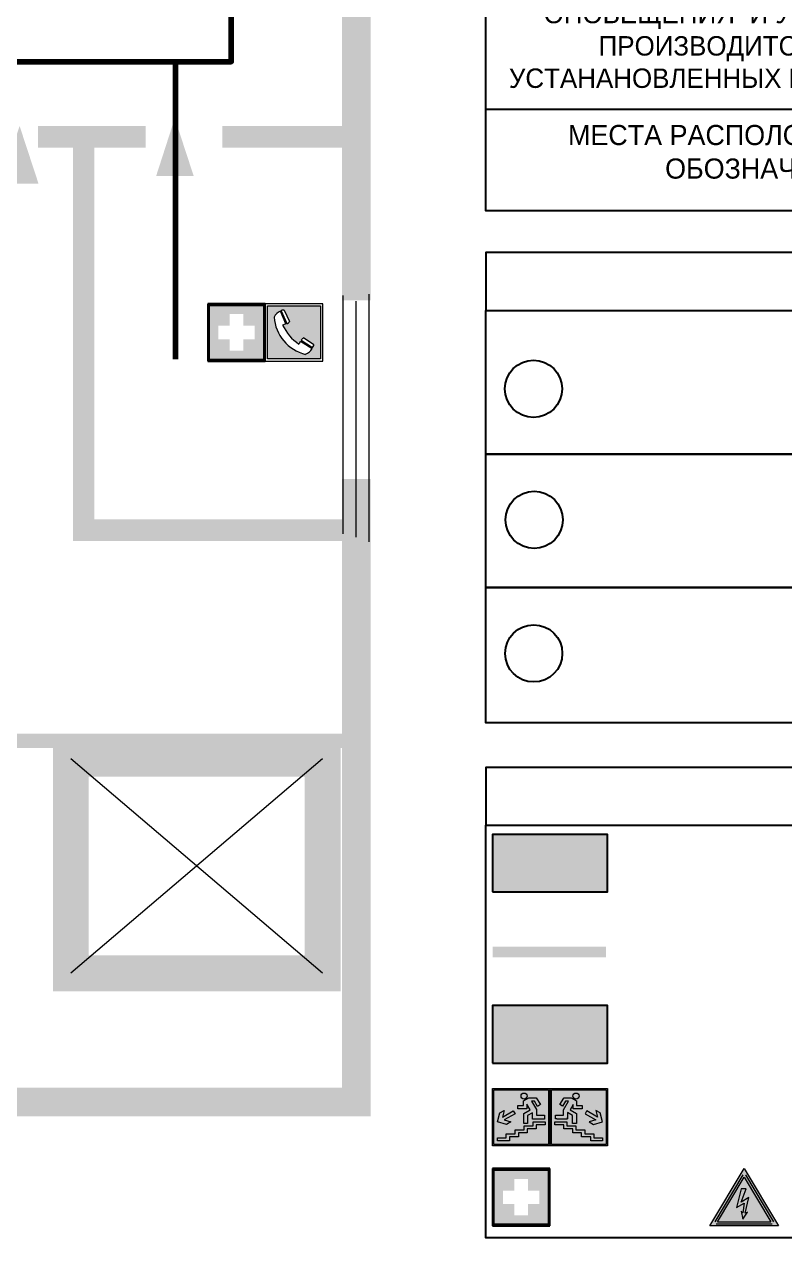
# Model space of a CAD drawing. Header units: millimetres. Extents: x 13114 to 67229, y 22859 to 38520.
# Drawn here: x 27667.4 to 27773.2, y 30533.9 to 30702.8 of the extents above; entities that cross this region are included whole.
import ezdxf

# ---------------------------------------------------------------- set-up
doc = ezdxf.new("R2010")
doc.units = ezdxf.units.MM
doc.layers.add('План_Штампы', color=7, linetype='Continuous')
doc.styles.add('обычный', font='arial.ttf')

# ---------------------------------------------------------------- blocks, each defined once
blk = doc.blocks.new('A$C3E6D3DDE')
at = {"lineweight": 5}
h = blk.add_hatch(color=40, dxfattribs=at)
h.paths.add_polyline_path([(24.1, 1.45), (16.46, -11.35), (31.74, -11.35)])
h.paths.add_polyline_path([(24.09, -0.46), (30.03, -10.41), (18.14, -10.41)], flags=16)
h.paths.add_polyline_path([(24.54, -3.08), (23.41, -6.02), (25.13, -5.01), (24.33, -8.5), (24.82, -8.27), (23.79, -9.86), (23.4, -8.04), (23.8, -8.43), (24.04, -6.29), (22.39, -7.25), (23.44, -3.08)], flags=0)
h = blk.add_hatch(color=256, dxfattribs=at)
h.paths.add_polyline_path([(24.37, 0.03, 0.567511), (23.82, 0.03), (17.59, -10.4, 0.582454), (17.86, -10.88), (30.32, -10.88, 0.582149), (30.6, -10.4)])
h.paths.add_polyline_path([(24.09, -0.46), (18.14, -10.41), (30.03, -10.41)], flags=16)
h.paths.add_polyline_path([(24.54, -3.08), (23.41, -6.02), (25.13, -5.01), (24.33, -8.5), (24.82, -8.27), (23.79, -9.86), (23.4, -8.04), (23.8, -8.43), (24.04, -6.29), (22.39, -7.25), (23.44, -3.08)], flags=0)
h = blk.add_hatch(color=40, dxfattribs=at)
h.paths.add_polyline_path([(24.09, -0.46), (18.14, -10.41), (30.03, -10.41)])
h.paths.add_polyline_path([(24.82, -8.27), (23.79, -9.86), (23.4, -8.04), (23.8, -8.43), (24.04, -6.29), (22.39, -7.25), (23.44, -3.08), (24.54, -3.08), (23.41, -6.02), (25.13, -5.01), (24.33, -8.5)], flags=16)
at = {"color": 40, "lineweight": 5}
for p, q in [((16.46, -11.35), (24.1, 1.45)), ((24.1, 1.45), (31.74, -11.35))]:
    blk.add_line(p, q, dxfattribs=at)
at = {"lineweight": 5}
for p, q in [((17.59, -10.4), (23.82, 0.03)), ((24.37, 0.03), (30.6, -10.4)), ((18.14, -10.41), (24.09, -0.46)), ((24.09, -0.46), (30.03, -10.41)), ((23.44, -3.08), (22.39, -7.25)), ((23.41, -6.02), (24.54, -3.08)), ((25.13, -5.01), (23.41, -6.02)), ((24.54, -3.08), (23.44, -3.08)), ((24.33, -8.5), (25.13, -5.01)), ((22.39, -7.25), (24.04, -6.29)), ((23.8, -8.43), (23.4, -8.04)), ((23.4, -8.04), (23.79, -9.86)), ((24.04, -6.29), (23.8, -8.43)), ((18.14, -10.41), (30.03, -10.41)), ((23.79, -9.86), (24.82, -8.27)), ((24.82, -8.27), (24.33, -8.5)), ((17.86, -10.88), (30.32, -10.88))]:
    blk.add_line(p, q, dxfattribs=at)
at = {"color": 50, "lineweight": 5}
blk.add_line((31.74, -11.35), (16.46, -11.35), dxfattribs=at)
blk = doc.blocks.new('A$C7B4425F7')
at = {"true_color": 0xffffff}
blk.add_hatch(color=7, dxfattribs=at).paths.add_polyline_path([(0, 0), (-16, 0), (-16, -8), (0, -8)])
h = blk.add_hatch(color=126)
h.paths.add_polyline_path([(-0.2, -0.2), (-15.8, -0.2), (-15.8, -7.8), (-0.2, -7.8)])
h.paths.add_polyline_path([(-11.76, -2.03), (-11.76, -3.66), (-11.17, -3.66, -0.568275), (-11.17, -6.18), (-12.58, -6.18), (-12.58, -2.03)], flags=16)
h.paths.add_polyline_path([(-13.33, -4.12, -0.495768), (-13.59, -6.18), (-15.03, -6.18), (-15.03, -2.03), (-13.59, -2.03, -0.487973)], flags=16)
h.paths.add_polyline_path([(-10.25, -2.03), (-9.48, -2.03), (-9.48, -6.18), (-10.25, -6.18)], flags=16)
h.paths.add_polyline_path([(-13.84, -3.69), (-14.24, -3.69), (-14.24, -3.03), (-13.9, -3.03, -0.692621)], flags=0)
h.paths.add_polyline_path([(-9.15, -2.03), (-8.4, -2.03), (-8.04, -3.07), (-7.68, -2.03), (-6.93, -2.03), (-7.64, -4.1), (-6.93, -6.18), (-7.68, -6.18), (-8.04, -5.14), (-8.4, -6.18), (-9.15, -6.18), (-8.44, -4.1)], flags=16)
h.paths.add_polyline_path([(-11.76, -4.46), (-11.42, -4.46, -0.692621), (-11.36, -5.12), (-11.76, -5.12)], flags=0)
h.paths.add_polyline_path([(-13.9, -5.2), (-14.24, -5.2), (-14.24, -4.55), (-13.84, -4.55, -0.708038)], flags=0)
edge = h.paths.add_edge_path(flags=16)
edge.add_ellipse((-5.51, -4.08), major_axis=(0, 2.05), ratio=0.586184, start_angle=0, end_angle=360)
edge = h.paths.add_edge_path(flags=0)
edge.add_ellipse((-5.51, -4.08), major_axis=(0, 1.14), ratio=0.454828, start_angle=0, end_angle=360)
h.paths.add_polyline_path([(-4.13, -4.96, 0.377264), (-3.48, -4.52, 0.0555), (-3.16, -2.03), (-1.66, -2.03), (-1.66, -4.96), (-0.96, -4.96), (-0.96, -7.01), (-1.75, -7.01), (-1.75, -6.18), (-3.3, -6.18), (-3.3, -7.02), (-4.13, -7.02)], flags=16)
h.paths.add_polyline_path([(-2.73, -2.91), (-2.28, -2.91), (-2.28, -4.96), (-3.05, -4.96, 0.079136)], flags=0)
at = {"color": 126}
blk.add_lwpolyline([(-16, -8), (0, -8), (0, 0), (-16, 0)], close=True, dxfattribs=at)
blk = doc.blocks.new('A$C18900ED3')
h = blk.add_hatch(color=126)
h.paths.add_polyline_path([(-0.18, -0.18), (-7.02, -0.18), (-7.02, -7.02), (-0.18, -7.02)])
h.paths.add_polyline_path([(-5.89, -4.46), (-5.89, -2.77), (-4.46, -2.77), (-4.46, -1.31), (-2.77, -1.31), (-2.77, -2.77), (-1.33, -2.77), (-1.33, -4.46), (-2.77, -4.46), (-2.77, -5.89), (-4.46, -5.89), (-4.46, -4.46)], flags=16)
at = {"color": 126}
for p, q in [((-7.2, 0), (-7.2, -7.2)), ((0, 0), (-7.2, 0)), ((0, -7.2), (0, 0)), ((-7.02, -7.02), (-7.02, -0.18)), ((-7.02, -0.18), (-0.18, -0.18)), ((-0.18, -0.18), (-0.18, -7.02)), ((-7.2, -7.2), (0, -7.2)), ((-0.18, -7.02), (-7.02, -7.02))]:
    blk.add_line(p, q, dxfattribs=at)
blk = doc.blocks.new('вниз 3')
at = {"lineweight": 0, "true_color": 0xffffff}
h = blk.add_hatch(color=7, dxfattribs=at)
h.dxf.hatch_style = 1
h.paths.add_polyline_path([(40997.5, -4475.69), (40997.25, -4475.28), (40995.76, -4476.15), (40995.97, -4475.23), (40995.39, -4475.56), (40995.05, -4476.83), (40996.33, -4477.17), (40996.91, -4476.83), (40996, -4476.55)], flags=0)
h.paths.add_polyline_path([(40999.81, -4473.95), (41000.22, -4473.95), (41000.64, -4474.67), (41001.03, -4474.43), (41000.46, -4473.49), (41000.42, -4473.49), (40999.43, -4473.49), (40998.68, -4473.92), (40998.68, -4474.57), (40997.88, -4474.57), (40997.88, -4475), (40999.14, -4475), (40999.14, -4474.43), (40999.14, -4474.38), (40999.59, -4475.15), (40998.72, -4475.67), (40998.72, -4477.06), (40999.24, -4477.06), (40999.24, -4475.96), (40999.95, -4475.56), (40999.95, -4476.43), (41001.61, -4476.43), (41001.61, -4475.88), (41000.47, -4475.88), (41000.47, -4475.12)], flags=0)
h.paths.add_polyline_path([(40999.2, -4473.24, 1), (40998.35, -4473.24, 1)], flags=0)
h.paths.add_polyline_path([(41000.46, -4477.26), (41001.69, -4477.26), (41001.69, -4476.84), (41000.03, -4476.84), (41000.03, -4477.39), (40998.78, -4477.39), (40998.78, -4477.95), (40997.53, -4477.95), (40997.53, -4478.5), (40996.29, -4478.5), (40996.29, -4479.06), (40995.05, -4479.06), (40995.05, -4479.48), (40995.29, -4479.48), (40996.72, -4479.48), (40996.72, -4478.92), (40997.97, -4478.92), (40997.97, -4478.36), (40999.2, -4478.36), (40999.2, -4477.81), (41000.46, -4477.81)], flags=0)
h.paths.add_polyline_path([(41002.37, -4472.17), (40994.37, -4472.17), (40994.37, -4480.17), (41002.37, -4480.17)])
h.paths.add_polyline_path([(41002.16, -4479.96), (40994.57, -4479.96), (40994.57, -4472.37), (41002.16, -4472.37)], flags=16)
h.paths.add_polyline_path([(41001.61, -4475.88), (41001.61, -4476.43), (40999.95, -4476.43), (40999.95, -4475.56), (40999.24, -4475.96), (40999.24, -4477.06), (40998.72, -4477.06), (40998.72, -4475.67), (40999.59, -4475.15), (40999.14, -4474.38), (40999.14, -4474.43), (40999.14, -4475), (40997.88, -4475), (40997.88, -4474.57), (40998.68, -4474.57), (40998.68, -4473.92), (40999.43, -4473.49), (41000.42, -4473.49), (41000.46, -4473.49), (41001.03, -4474.43), (41000.64, -4474.67), (41000.22, -4473.95), (40999.81, -4473.95), (41000.47, -4475.12), (41000.47, -4475.88)], flags=0)
h.paths.add_polyline_path([(41001.69, -4476.84), (41001.69, -4477.26), (41000.46, -4477.26), (41000.46, -4477.81), (40999.2, -4477.81), (40999.2, -4478.36), (40997.97, -4478.36), (40997.97, -4478.92), (40996.72, -4478.92), (40996.72, -4479.48), (40995.05, -4479.48), (40995.05, -4479.06), (40996.29, -4479.06), (40996.29, -4478.5), (40997.53, -4478.5), (40997.53, -4477.95), (40998.78, -4477.95), (40998.78, -4477.39), (41000.03, -4477.39), (41000.03, -4476.84)], flags=0)
h.paths.add_polyline_path([(40998.35, -4473.24, -1), (40999.2, -4473.24, -1)], flags=0)
h.paths.add_polyline_path([(40997.5, -4475.69), (40996, -4476.55), (40996.91, -4476.83), (40996.33, -4477.17), (40995.05, -4476.83), (40995.39, -4475.56), (40995.97, -4475.23), (40995.76, -4476.15), (40997.25, -4475.28)], flags=0)
at = {"lineweight": 0}
h = blk.add_hatch(color=126, dxfattribs=at)
h.dxf.hatch_style = 1
h.paths.add_polyline_path([(41002.16, -4472.37), (40994.57, -4472.37), (40994.57, -4479.96), (41002.16, -4479.96)])
h.paths.add_polyline_path([(40995.97, -4475.23), (40995.76, -4476.15), (40997.25, -4475.28), (40997.5, -4475.69), (40996, -4476.55), (40996.91, -4476.83), (40996.33, -4477.17), (40995.05, -4476.83), (40995.39, -4475.56)], flags=16)
h.paths.add_polyline_path([(40997.88, -4474.57), (40998.68, -4474.57), (40998.68, -4473.92), (40999.43, -4473.49), (41000.42, -4473.49), (41000.46, -4473.49), (41001.03, -4474.43), (41000.64, -4474.67), (41000.22, -4473.95), (40999.81, -4473.95), (41000.47, -4475.12), (41000.47, -4475.88), (41001.61, -4475.88), (41001.61, -4476.43), (40999.95, -4476.43), (40999.95, -4475.56), (40999.24, -4475.96), (40999.24, -4477.06), (40998.72, -4477.06), (40998.72, -4475.67), (40999.59, -4475.15), (40999.14, -4474.38), (40999.14, -4474.43), (40999.14, -4475), (40997.88, -4475)], flags=16)
h.paths.add_polyline_path([(40998.35, -4473.24, -1), (40999.2, -4473.24, -1)], flags=16)
h.paths.add_polyline_path([(40997.53, -4477.95), (40998.78, -4477.95), (40998.78, -4477.39), (41000.03, -4477.39), (41000.03, -4476.84), (41001.69, -4476.84), (41001.69, -4477.26), (41000.46, -4477.26), (41000.46, -4477.81), (40999.2, -4477.81), (40999.2, -4478.36), (40997.97, -4478.36), (40997.97, -4478.92), (40996.72, -4478.92), (40996.72, -4479.48), (40995.05, -4479.48), (40995.05, -4479.06), (40996.29, -4479.06), (40996.29, -4478.5), (40997.53, -4478.5)], flags=16)
at = {"lineweight": 0, "true_color": 0xffffff}
h = blk.add_hatch(color=7, dxfattribs=at)
h.dxf.hatch_style = 1
h.paths.add_polyline_path([(40999.2, -4473.24, 1), (40998.35, -4473.24, 1)])
h.paths.add_polyline_path([(40999.81, -4473.95), (41000.22, -4473.95), (41000.64, -4474.67), (41001.03, -4474.43), (41000.46, -4473.49), (41000.42, -4473.49), (40999.43, -4473.49), (40998.68, -4473.92), (40998.68, -4474.57), (40997.88, -4474.57), (40997.88, -4475), (40999.14, -4475), (40999.14, -4474.43), (40999.14, -4474.38), (40999.59, -4475.15), (40998.72, -4475.67), (40998.72, -4477.06), (40999.24, -4477.06), (40999.24, -4475.96), (40999.95, -4475.56), (40999.95, -4476.43), (41001.61, -4476.43), (41001.61, -4475.88), (41000.47, -4475.88), (41000.47, -4475.12)])
h.paths.add_polyline_path([(40999.2, -4477.81), (41000.46, -4477.81), (41000.46, -4477.26), (41001.69, -4477.26), (41001.69, -4476.84), (41000.03, -4476.84), (41000.03, -4477.39), (40998.78, -4477.39), (40998.78, -4477.95), (40997.53, -4477.95), (40997.53, -4478.5), (40996.29, -4478.5), (40996.29, -4479.06), (40995.05, -4479.06), (40995.05, -4479.48), (40995.29, -4479.48), (40996.72, -4479.48), (40996.72, -4478.92), (40997.97, -4478.92), (40997.97, -4478.36), (40999.2, -4478.36)])
h.paths.add_polyline_path([(40997.5, -4475.69), (40997.25, -4475.28), (40995.76, -4476.15), (40995.97, -4475.23), (40995.39, -4475.56), (40995.05, -4476.83), (40996.33, -4477.17), (40996.91, -4476.83), (40996, -4476.55)])
at = {"color": 126, "lineweight": 0}
for points in [[(40994.37, -4472.17), (41002.37, -4472.17), (41002.37, -4480.17), (40994.37, -4480.17)], [(40994.57, -4472.37), (41002.16, -4472.37), (41002.16, -4479.96), (40994.57, -4479.96)]]:
    blk.add_lwpolyline(points, close=True, dxfattribs=at)
for points in [[(40999.14, -4474.43), (40999.14, -4475), (40997.88, -4475), (40997.88, -4474.57), (40998.68, -4474.57), (40998.68, -4473.92), (40999.43, -4473.49), (41000.42, -4473.49), (41000.46, -4473.49), (41001.03, -4474.43), (41000.64, -4474.67), (41000.22, -4473.95), (40999.81, -4473.95), (41000.47, -4475.12), (41000.47, -4475.88), (41001.61, -4475.88), (41001.61, -4476.43), (40999.95, -4476.43), (40999.95, -4475.56), (40999.24, -4475.96), (40999.24, -4477.06), (40998.72, -4477.06), (40998.72, -4475.67), (40999.59, -4475.15), (40999.14, -4474.38), (40999.14, -4474.43)], [(40995.05, -4476.83), (40995.39, -4475.56), (40995.97, -4475.23), (40995.76, -4476.15), (40997.25, -4475.28), (40997.5, -4475.69), (40996, -4476.55), (40996.91, -4476.83), (40996.33, -4477.17), (40995.05, -4476.83)], [(40995.29, -4479.48), (40995.05, -4479.48), (40995.05, -4479.06), (40996.29, -4479.06), (40996.29, -4478.5), (40997.53, -4478.5), (40997.53, -4477.95), (40998.78, -4477.95), (40998.78, -4477.39), (41000.03, -4477.39), (41000.03, -4476.84), (41001.69, -4476.84), (41001.69, -4477.26), (41000.46, -4477.26), (41000.46, -4477.81), (40999.2, -4477.81), (40999.2, -4478.36), (40997.97, -4478.36), (40997.97, -4478.92), (40996.72, -4478.92), (40996.72, -4479.48), (40995.05, -4479.48)]]:
    blk.add_lwpolyline(points, dxfattribs=at)
blk.add_circle((40998.77, -4473.24), 0.426, dxfattribs=at)
blk = doc.blocks.new('вниз')
at = {"lineweight": 0, "true_color": 0xffffff}
h = blk.add_hatch(color=7, dxfattribs=at)
h.dxf.hatch_style = 1
h.paths.add_polyline_path([(40994.51, -4472.22), (40986.51, -4472.22), (40986.51, -4480.22), (40994.51, -4480.22)])
h.paths.add_polyline_path([(40994.31, -4472.42), (40994.31, -4480.01), (40986.71, -4480.01), (40986.71, -4472.42)], flags=16)
h.paths.add_polyline_path([(40988.43, -4473.53), (40989.43, -4473.53), (40990.19, -4473.96), (40990.19, -4474.6), (40991, -4474.6), (40991, -4475.06), (40989.73, -4475.06), (40989.73, -4474.46), (40989.3, -4475.18), (40990.17, -4475.7), (40990.17, -4477.11), (40989.63, -4477.11), (40989.63, -4476.01), (40988.94, -4475.59), (40988.94, -4476.46), (40988.94, -4476.46), (40987.47, -4476.46), (40987.26, -4476.46), (40987.26, -4475.92), (40988.4, -4475.92), (40988.4, -4475.2), (40989.1, -4473.99), (40988.66, -4473.99), (40988.24, -4474.7), (40987.86, -4474.47), (40988.41, -4473.56)], flags=0)
h.paths.add_polyline_path([(40990.55, -4473.29, -1), (40989.69, -4473.29, -1)], flags=0)
h.paths.add_polyline_path([(40988.85, -4476.89), (40988.85, -4477.43), (40990.1, -4477.43), (40990.1, -4477.99), (40991.34, -4477.99), (40991.34, -4478.54), (40992.59, -4478.54), (40992.59, -4479.09), (40993.83, -4479.09), (40993.83, -4479.52), (40992.17, -4479.52), (40992.17, -4478.97), (40990.91, -4478.97), (40990.91, -4478.41), (40989.68, -4478.41), (40989.68, -4477.86), (40988.43, -4477.86), (40988.43, -4477.31), (40987.6, -4477.31), (40987.18, -4477.31), (40987.18, -4476.89)], flags=0)
h.paths.add_polyline_path([(40991.61, -4475.33), (40993.12, -4476.2), (40992.9, -4475.27), (40993.48, -4475.6), (40993.83, -4476.88), (40992.56, -4477.22), (40991.97, -4476.88), (40992.9, -4476.61), (40991.38, -4475.74), (40991.58, -4475.39)], flags=0)
h.paths.add_polyline_path([(40990.19, -4473.96), (40989.43, -4473.53), (40988.43, -4473.53), (40988.41, -4473.56), (40987.86, -4474.47), (40988.24, -4474.7), (40988.66, -4473.99), (40989.1, -4473.99), (40988.4, -4475.2), (40988.4, -4475.92), (40987.26, -4475.92), (40987.26, -4476.46), (40987.47, -4476.46), (40988.94, -4476.46), (40988.94, -4476.27), (40988.94, -4475.59), (40989.63, -4476.01), (40989.63, -4477.11), (40990.17, -4477.11), (40990.17, -4475.7), (40989.3, -4475.18), (40989.73, -4474.46), (40989.73, -4475.06), (40991, -4475.06), (40991, -4474.6), (40990.19, -4474.6)], flags=0)
h.paths.add_polyline_path([(40990.55, -4473.29, 1), (40989.69, -4473.29, 1)], flags=0)
h.paths.add_polyline_path([(40991.61, -4475.33), (40991.58, -4475.39), (40991.38, -4475.74), (40992.9, -4476.61), (40991.97, -4476.88), (40992.56, -4477.22), (40993.83, -4476.88), (40993.48, -4475.6), (40992.9, -4475.27), (40993.12, -4476.2)], flags=0)
h.paths.add_polyline_path([(40990.1, -4477.43), (40988.85, -4477.43), (40988.85, -4476.89), (40987.18, -4476.89), (40987.18, -4477.31), (40987.6, -4477.31), (40988.43, -4477.31), (40988.43, -4477.86), (40989.68, -4477.86), (40989.68, -4478.41), (40990.91, -4478.41), (40990.91, -4478.97), (40992.17, -4478.97), (40992.17, -4479.52), (40993.83, -4479.52), (40993.83, -4479.09), (40992.59, -4479.09), (40992.59, -4478.54), (40991.34, -4478.54), (40991.34, -4477.99), (40990.1, -4477.99)], flags=0)
at = {"lineweight": 0}
h = blk.add_hatch(color=126, dxfattribs=at)
h.dxf.hatch_style = 1
h.paths.add_polyline_path([(40994.31, -4472.42), (40986.71, -4472.42), (40986.71, -4480.01), (40994.31, -4480.01)])
h.paths.add_polyline_path([(40988.43, -4473.53), (40989.43, -4473.53), (40990.19, -4473.96), (40990.19, -4474.6), (40991, -4474.6), (40991, -4475.06), (40989.73, -4475.06), (40989.73, -4474.46), (40989.3, -4475.18), (40990.17, -4475.7), (40990.17, -4477.11), (40989.63, -4477.11), (40989.63, -4476.01), (40988.94, -4475.59), (40988.94, -4476.46), (40988.94, -4476.46), (40987.47, -4476.46), (40987.26, -4476.46), (40987.26, -4475.92), (40988.4, -4475.92), (40988.4, -4475.2), (40989.1, -4473.99), (40988.66, -4473.99), (40988.24, -4474.7), (40987.86, -4474.47), (40988.41, -4473.56)], flags=16)
h.paths.add_polyline_path([(40990.55, -4473.29, -1), (40989.69, -4473.29, -1)], flags=16)
h.paths.add_polyline_path([(40988.85, -4476.89), (40988.85, -4477.43), (40990.1, -4477.43), (40990.1, -4477.99), (40991.34, -4477.99), (40991.34, -4478.54), (40992.59, -4478.54), (40992.59, -4479.09), (40993.83, -4479.09), (40993.83, -4479.52), (40992.17, -4479.52), (40992.17, -4478.97), (40990.91, -4478.97), (40990.91, -4478.41), (40989.68, -4478.41), (40989.68, -4477.86), (40988.43, -4477.86), (40988.43, -4477.31), (40987.6, -4477.31), (40987.18, -4477.31), (40987.18, -4476.89)], flags=16)
h.paths.add_polyline_path([(40991.61, -4475.33), (40993.12, -4476.2), (40992.9, -4475.27), (40993.48, -4475.6), (40993.83, -4476.88), (40992.56, -4477.22), (40991.97, -4476.88), (40992.9, -4476.61), (40991.38, -4475.74), (40991.58, -4475.39)], flags=16)
at = {"lineweight": 0, "true_color": 0xffffff}
h = blk.add_hatch(color=7, dxfattribs=at)
h.dxf.hatch_style = 1
h.paths.add_polyline_path([(40989.73, -4474.46), (40989.73, -4475.06), (40991, -4475.06), (40991, -4474.6), (40990.19, -4474.6), (40990.19, -4473.96), (40989.43, -4473.53), (40988.43, -4473.53), (40988.41, -4473.56), (40987.86, -4474.47), (40988.24, -4474.7), (40988.66, -4473.99), (40989.1, -4473.99), (40988.4, -4475.2), (40988.4, -4475.92), (40987.26, -4475.92), (40987.26, -4476.46), (40987.47, -4476.46), (40988.94, -4476.46), (40988.94, -4475.59), (40989.63, -4476.01), (40989.63, -4477.11), (40990.17, -4477.11), (40990.17, -4475.7), (40989.3, -4475.18)])
h.paths.add_polyline_path([(40989.69, -4473.29, 1), (40990.55, -4473.29, 1)])
h.paths.add_polyline_path([(40991.61, -4475.33), (40991.58, -4475.39), (40991.38, -4475.74), (40992.9, -4476.61), (40991.97, -4476.88), (40992.56, -4477.22), (40993.83, -4476.88), (40993.48, -4475.6), (40992.9, -4475.27), (40993.12, -4476.2)])
h.paths.add_polyline_path([(40990.1, -4477.43), (40988.85, -4477.43), (40988.85, -4476.89), (40987.18, -4476.89), (40987.18, -4477.31), (40987.6, -4477.31), (40988.43, -4477.31), (40988.43, -4477.86), (40989.68, -4477.86), (40989.68, -4478.41), (40990.91, -4478.41), (40990.91, -4478.97), (40992.17, -4478.97), (40992.17, -4479.52), (40993.83, -4479.52), (40993.83, -4479.09), (40992.59, -4479.09), (40992.59, -4478.54), (40991.34, -4478.54), (40991.34, -4477.99), (40990.1, -4477.99)])
at = {"color": 126, "lineweight": 0}
for points in [[(40986.51, -4472.22), (40994.51, -4472.22), (40994.51, -4480.22), (40986.51, -4480.22)], [(40986.71, -4472.42), (40994.31, -4472.42), (40994.31, -4480.01), (40986.71, -4480.01)]]:
    blk.add_lwpolyline(points, close=True, dxfattribs=at)
for points in [[(40987.47, -4476.46), (40987.26, -4476.46), (40987.26, -4475.92), (40988.4, -4475.92), (40988.4, -4475.2), (40989.1, -4473.99), (40988.66, -4473.99), (40988.24, -4474.7), (40987.86, -4474.47), (40988.41, -4473.56), (40988.43, -4473.53), (40989.43, -4473.53), (40990.19, -4473.96), (40990.19, -4474.6), (40991, -4474.6), (40991, -4475.06), (40989.73, -4475.06), (40989.73, -4474.46), (40989.3, -4475.18), (40990.17, -4475.7), (40990.17, -4477.11), (40989.63, -4477.11), (40989.63, -4476.01), (40988.94, -4475.59), (40988.94, -4476.46)], [(40987.47, -4476.46), (40988.94, -4476.46), (40988.94, -4476.27)], [(40991.58, -4475.39), (40991.38, -4475.74), (40992.9, -4476.61), (40991.97, -4476.88), (40992.56, -4477.22), (40993.83, -4476.88), (40993.48, -4475.6), (40992.9, -4475.27), (40993.12, -4476.2), (40991.61, -4475.33), (40991.58, -4475.39)], [(40987.6, -4477.31), (40987.18, -4477.31), (40987.18, -4476.89), (40988.85, -4476.89), (40988.85, -4477.43), (40990.1, -4477.43), (40990.1, -4477.99), (40991.34, -4477.99), (40991.34, -4478.54), (40992.59, -4478.54), (40992.59, -4479.09), (40993.83, -4479.09), (40993.83, -4479.52), (40992.17, -4479.52), (40992.17, -4478.97), (40990.91, -4478.97), (40990.91, -4478.41), (40989.68, -4478.41), (40989.68, -4477.86), (40988.43, -4477.86), (40988.43, -4477.31), (40987.6, -4477.31)]]:
    blk.add_lwpolyline(points, dxfattribs=at)
blk.add_circle((40990.12, -4473.29), 0.432, dxfattribs=at)
blk = doc.blocks.new('A$C32E8229D')
at = {"true_color": 0xffffff}
blk.add_hatch(color=7, dxfattribs=at).paths.add_polyline_path([(0, 0), (0, -8), (16, -8), (16, 0)])
h = blk.add_hatch(color=126)
h.paths.add_polyline_path([(0.2, -0.2), (15.8, -0.2), (15.8, -7.8), (0.2, -7.8)])
h.paths.add_polyline_path([(13.49, -2.05), (12.08, -2.05), (11.37, -2.63, 0.162397), (11.29, -2.84), (11.29, -3.63), (10.35, -3.63), (10.35, -4.05), (11.68, -4.05), (11.68, -3.48), (12.26, -4.28), (11.29, -5.1), (11.29, -6.78), (11.85, -6.78), (11.85, -5.44), (12.8, -4.64), (12.8, -5.94), (14.46, -5.94), (14.46, -5.39), (13.45, -5.39), (13.45, -3.97), (12.46, -2.59), (13.15, -2.59), (13.69, -3.34), (14.18, -3)], flags=16)
h.paths.add_polyline_path([(10.74, -1.82, 1), (11.8, -1.82, 1)], flags=16)
h.paths.add_polyline_path([(9.39, -3.59), (5.99, -3.59), (6.56, -3.03), (5.91, -3.03), (5.1, -3.83), (5.91, -4.64), (6.56, -4.64), (5.99, -4.09), (9.39, -4.09)], flags=16)
h.paths.add_polyline_path([(4.29, -1.08), (1.72, -1.08), (1.72, -6.6), (4.29, -6.6)], flags=16)
at = {"color": 126}
blk.add_lwpolyline([(16, -8), (0, -8), (0, 0), (16, 0)], close=True, dxfattribs=at)
blk = doc.blocks.new('A$C456E1F9C')
at = {"lineweight": 5}
h = blk.add_hatch(color=242, dxfattribs=at)
h.paths.add_polyline_path([(0.51, -1.47), (0.51, -13.26), (12.29, -13.26), (12.29, -1.47)])
h.paths.add_polyline_path([(5.42, -4.95, -0.254479), (4.78, -5.4), (3.52, -2.53, -0.209735), (4.23, -2.4)], flags=16)
h.paths.add_polyline_path([(8.53, -8.6), (10.87, -10.17), (10.54, -10.76), (8.03, -9.13, -0.192251)], flags=16)
h.paths.add_polyline_path([(4.61, -5.49, 0.005518), (3.87, -5.72, 0.128647), (7.49, -10.01, 0.00809), (7.83, -9.33), (10.47, -10.97, -0.16736), (8.99, -12.25, -0.327862), (1.95, -3.95, -0.166952), (3.36, -2.62)], flags=16)
at = {"color": 242, "lineweight": 5}
for p, q in [((0, -13.77), (0, -0.97)), ((12.8, -0.97), (0, -0.97)), ((4.61, -5.49), (3.36, -2.62)), ((3.52, -2.53), (4.78, -5.4)), ((4.23, -2.4), (5.42, -4.95)), ((12.8, -13.77), (12.8, -0.97)), ((7.83, -9.33), (10.47, -10.97)), ((8.03, -9.13), (10.54, -10.76)), ((10.81, -10.12), (8.53, -8.6)), ((10.54, -10.76), (10.8, -10.3)), ((10.8, -10.3), (10.81, -10.12)), ((0, -13.77), (12.8, -13.77))]:
    blk.add_line(p, q, dxfattribs=at)
blk.add_lwpolyline([(0.51, -1.47), (12.29, -1.47), (12.29, -13.26), (0.51, -13.26)], close=True, dxfattribs=at)
for centre, radius, start, end in [((4.59, -5.34), 2.99, 114.2845, 152.1974), ((4.02, -3.27), 0.891, 76.3284, 123.7092), ((11.12, -3.31), 9.19, 183.9915, 256.6009), ((4.68, -4.59), 0.824, 276.9621, 334.0723), ((14.98, -39.1), 35.17, 107.1487, 108.4135), ((13.86, -0.94), 11.08, 205.5536, 234.8762), ((-13.31, 0.8), 23.44, 332.5487, 334.4027), ((8.94, -9.5), 0.989, 114.4092, 157.9388), ((7.87, -9.46), 3, 291.9291, 329.9329)]:
    blk.add_arc(centre, radius, start, end, dxfattribs=at)

msp = doc.modelspace()

# ---------------------------------------------------------------- linework, layer by layer
at = {"color": 126, "lineweight": 100, "true_color": 0x008754}
for points in [[(27702.67, 30751.01), (27702.67, 30776.1), (27682.87, 30776.1), (27682.87, 30720.89), (27696.17, 30720.89), (27696.17, 30697.53), (27384.95, 30697.53), (27384.95, 30571.06)], [(27688.4, 30697.53), (27688.4, 30656.17)]]:
    msp.add_lwpolyline(points, dxfattribs=at)
at = {"color": 0}
msp.add_lwpolyline([(27731.63, 30742.25), (27875.39, 30742.25), (27875.39, 30676.8), (27731.63, 30676.8)], close=True, dxfattribs=at)
at = {"lineweight": 100}
for points, const_width in [([(27713.59, 30713.97), (27713.59, 30664.32)], 4), ([(27713.59, 30639.49), (27713.59, 30552.78), (27627.03, 30552.78)], 4), ([(27712.79, 30603.04), (27660.43, 30603.04)], 2)]:
    msp.add_lwpolyline(points, dxfattribs=dict(at, const_width=const_width))
at = {"color": 0}
msp.add_lwpolyline([(27731.63, 30690.95), (27875.39, 30690.95)], dxfattribs=at)
at = {"lineweight": 0, "const_width": 3}
for points in [[(27684.26, 30687.09), (27669.27, 30687.09)], [(27675.63, 30687.09), (27675.63, 30632.35), (27714.84, 30632.35)], [(27713.53, 30687.09), (27694.93, 30687.09)]]:
    msp.add_lwpolyline(points, dxfattribs=at)
for points in [[(27731.63, 30662.94), (27875.39, 30662.94), (27875.39, 30670.99), (27731.63, 30670.99)], [(27731.63, 30662.94), (27875.39, 30662.94), (27875.39, 30605.54), (27731.63, 30605.54)], [(27731.63, 30591.29), (27875.39, 30591.29), (27875.39, 30599.34), (27731.63, 30599.34)], [(27731.63, 30591.29), (27875.39, 30591.29), (27875.39, 30533.89), (27731.63, 30533.89)]]:
    msp.add_lwpolyline(points, close=True)
at = {"lineweight": 0}
for points in [[(27711.7, 30665.02), (27711.7, 30631.84)], [(27713.53, 30664.24), (27713.53, 30631.37)], [(27715.34, 30665.2), (27715.34, 30630.74)], [(27708.89, 30570.69), (27673.84, 30600.55)], [(27708.89, 30600.55), (27673.84, 30570.69)]]:
    msp.add_lwpolyline(points, dxfattribs=at)
for points in [[(27790.04, 30642.94), (27731.63, 30642.94), (27875.39, 30642.94)], [(27790.04, 30624.37), (27731.63, 30624.37), (27875.39, 30624.37)]]:
    msp.add_lwpolyline(points)
at = {"lineweight": 0, "const_width": 5}
msp.add_lwpolyline([(27708.89, 30570.69), (27673.84, 30570.69), (27673.84, 30600.55), (27708.89, 30600.55)], close=True, dxfattribs=at)
at = {"color": 126, "lineweight": 80, "true_color": 0x008754, "const_width": 1.5}
msp.add_lwpolyline([(27748.35, 30573.65), (27732.55, 30573.65)], dxfattribs=at)
for centre in [(27738.25, 30652.02), (27738.35, 30633.79), (27738.28, 30615.21)]:
    msp.add_circle(centre, 3.98)
at = {"layer": 'План_Штампы', "color": 126, "true_color": 0x008754}
for points in [[(27690.94, 30681.65), (27685.72, 30681.66), (27688.31, 30689.68)], [(27669.34, 30680.57), (27664.11, 30680.59), (27666.7, 30688.61)]]:
    msp.add_solid(points, dxfattribs=at)

# ---------------------------------------------------------------- block references
for name, p, xscale, yscale, zscale in [('A$C18900ED3', (27700.91, 30663.87), 1.111111111007631, 1.111111111007631, 1.111111111007631), ('A$C456E1F9C', (27700.91, 30664.48), 0.625, 0.625, 0.625), ('A$C18900ED3', (27740.55, 30543.53), 1.111111111007631, 1.111111111007631, 1.111111111007631), ('A$C3E6D3DDE', (27752.54, 30542.62), 0.625, 0.625, 0.625)]:
    msp.add_blockref(name, p, dxfattribs=dict(xscale=xscale, yscale=yscale, zscale=zscale))
at = {"color": 126, "true_color": 0x008754}
for name, p in [('вниз 3', (-13261.82, 35026.84)), ('вниз', (-13245.95, 35026.89))]:
    msp.add_blockref(name, p, dxfattribs=at)
at = {"layer": 'План_Штампы'}
msp.add_blockref('A$C7B4425F7', (27748.55, 30590.02), dxfattribs=at)
at = {"layer": 'План_Штампы', "color": 126, "true_color": 0x008754, "xscale": -1}
msp.add_blockref('A$C32E8229D', (27748.55, 30566.19), dxfattribs=at)

# ---------------------------------------------------------------- texts
at = {"lineweight": 0, "attachment_point": 5, "style": 'обычный'}
for s, insert, char_height, width in [('{\\fProxima Nova Rg|b0|i0|c204|p2;\\P\\pt8.1;ЗАПУСК В РУЧНОМ РЕЖИМЕ АВТОМАТИЧЕСКОЙ СИСТЕМЫ ОПОВЕЩЕНИЯ  И УПРАВЛЕНИЯ ЭВАКУАЦИИ ЛЮДЕЙ ПРИ ПОЖАРЕ ПРОИЗВОДИТСЯ ОТ РУЧНЫХ ПОЖАРНЫХ ИЗВЕЩАТЕЛЕЙ, УСТАНАНОВЛЕННЫХ НА СТЕНАХ ВБЛИЗИ ЭВАКУАЦИОННЫХ ВЫХОДОВ. }', (27799.7, 30703.86), 2.7, 131.4512), ('\\pt8.4;{\\fProxima Nova Rg|b0|i0|c204|p2;\\PМЕСТА РАСПОЛОЖЕНИЯ ПОЖАРНЫХ ИЗВЕЩАТЕЛЕЙ ОБОЗНАЧЕНЫ НА НАСТОЯЩЕМ ПЛАНЕ}', (27793.01, 30686.94), 2.8, 118.5618)]:
    msp.add_mtext(s, dxfattribs=dict(at, insert=insert, char_height=char_height, width=width))

doc.saveas('drawing.dxf')
